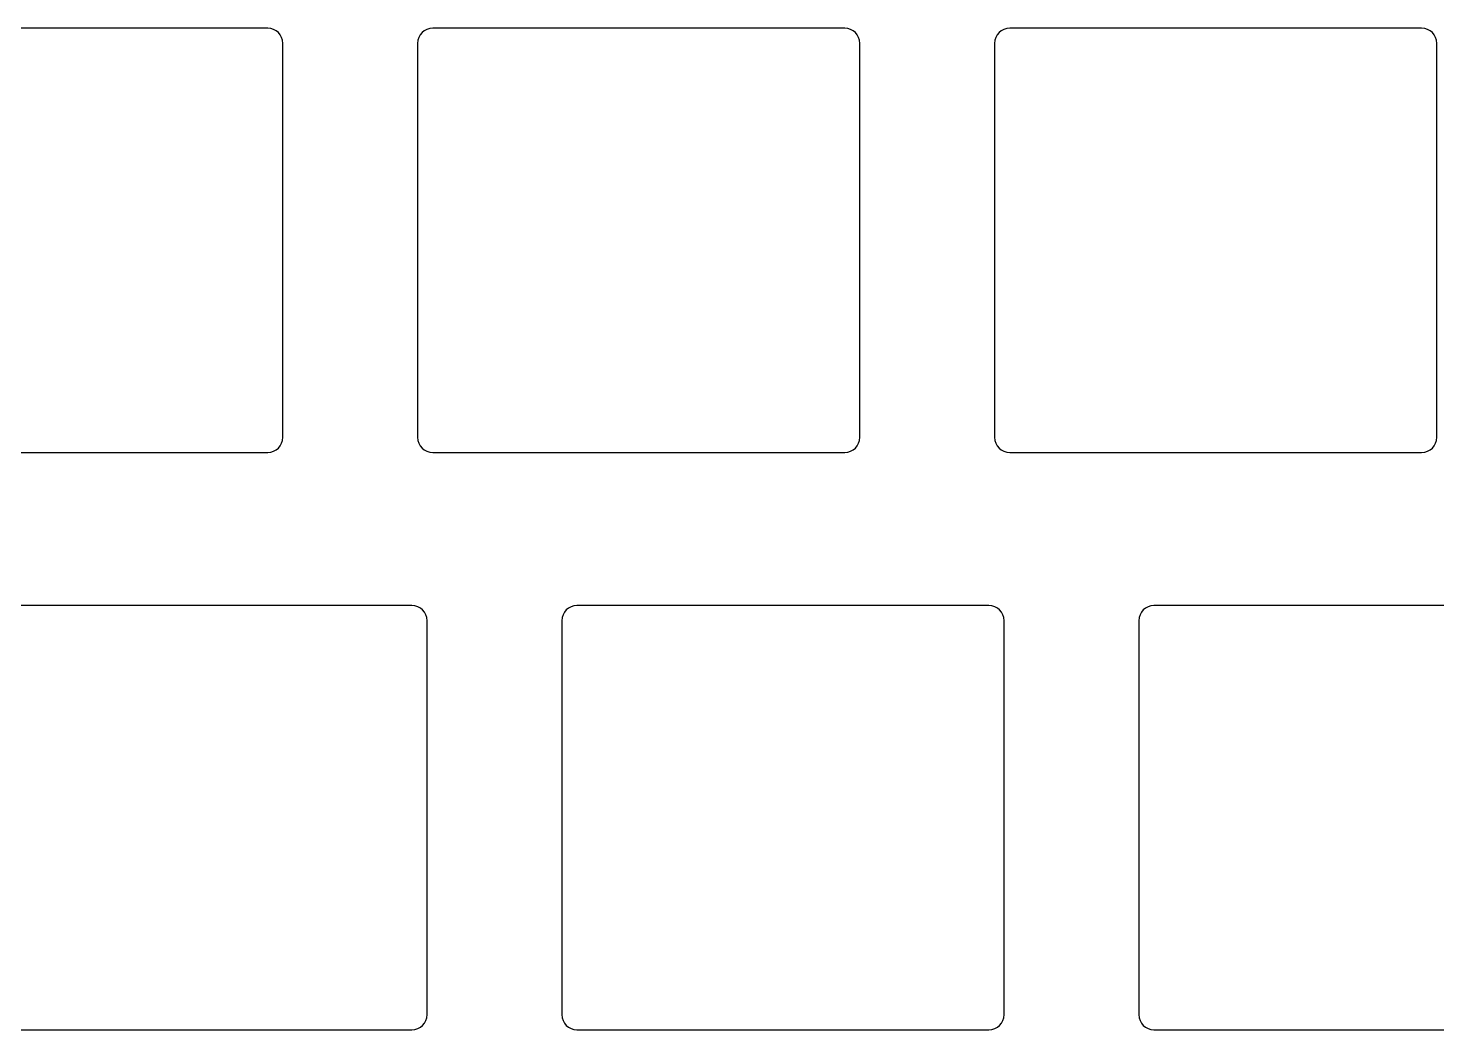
# Model space of a CAD drawing. Header units: millimetres. Extents: x -10 to 277, y -95 to 18.
# Drawn here: x 179.93 to 226.43, y -45.1 to -12.05 of the extents above; entities that cross this region are included whole.
import ezdxf

# ---------------------------------------------------------------- set-up
doc = ezdxf.new("R2010")
doc.units = ezdxf.units.MM
doc.header["$MEASUREMENT"] = 0
doc.layers.add('Edge.Cuts', color=53, linetype='CONTINUOUS')

msp = doc.modelspace()

# ---------------------------------------------------------------- linework, layer by layer
at = {"layer": 'Edge.Cuts', "linetype": 'Continuous'}
for p, q in [((187.833916, -12.05), (174.233916, -12.05)), ((206.883916, -12.05), (193.283916, -12.05)), ((225.933916, -12.05), (212.333916, -12.05)), ((188.333916, -25.55), (188.333916, -12.55)), ((192.783916, -12.55), (192.783916, -25.55)), ((207.383916, -25.55), (207.383916, -12.55)), ((211.833916, -12.55), (211.833916, -25.55)), ((226.433916, -25.55), (226.433916, -12.55)), ((174.233916, -26.05), (187.833916, -26.05)), ((193.283916, -26.05), (206.883916, -26.05)), ((212.333916, -26.05), (225.933916, -26.05)), ((192.596416, -31.1), (178.996416, -31.1)), ((211.646416, -31.1), (198.046416, -31.1)), ((230.696416, -31.1), (217.096416, -31.1)), ((193.096416, -44.6), (193.096416, -31.6)), ((197.546416, -31.6), (197.546416, -44.6)), ((212.146416, -44.6), (212.146416, -31.6)), ((216.596416, -31.6), (216.596416, -44.6)), ((178.996416, -45.1), (192.596416, -45.1)), ((198.046416, -45.1), (211.646416, -45.1)), ((217.096416, -45.1), (230.696416, -45.1))]:
    msp.add_line(p, q, dxfattribs=at)
at = {"layer": 'Edge.Cuts'}
for centre, start, end in [((187.833916, -12.55), 0, 90), ((193.283916, -12.55), 90, 180), ((206.883916, -12.55), 0, 90), ((212.333916, -12.55), 90, 180), ((225.933916, -12.55), 0, 90), ((187.833916, -25.55), 270, 0), ((193.283916, -25.55), 180, 270), ((206.883916, -25.55), 270, 0), ((212.333916, -25.55), 180, 270), ((225.933916, -25.55), 270, 0), ((192.596416, -31.6), 0, 90), ((198.046416, -31.6), 90, 180), ((211.646416, -31.6), 0, 90), ((217.096416, -31.6), 90, 180), ((192.596416, -44.6), 270, 0), ((198.046416, -44.6), 180, 270), ((211.646416, -44.6), 270, 0), ((217.096416, -44.6), 180, 270)]:
    msp.add_arc(centre, 0.5, start, end, dxfattribs=at)

doc.saveas('drawing.dxf')
